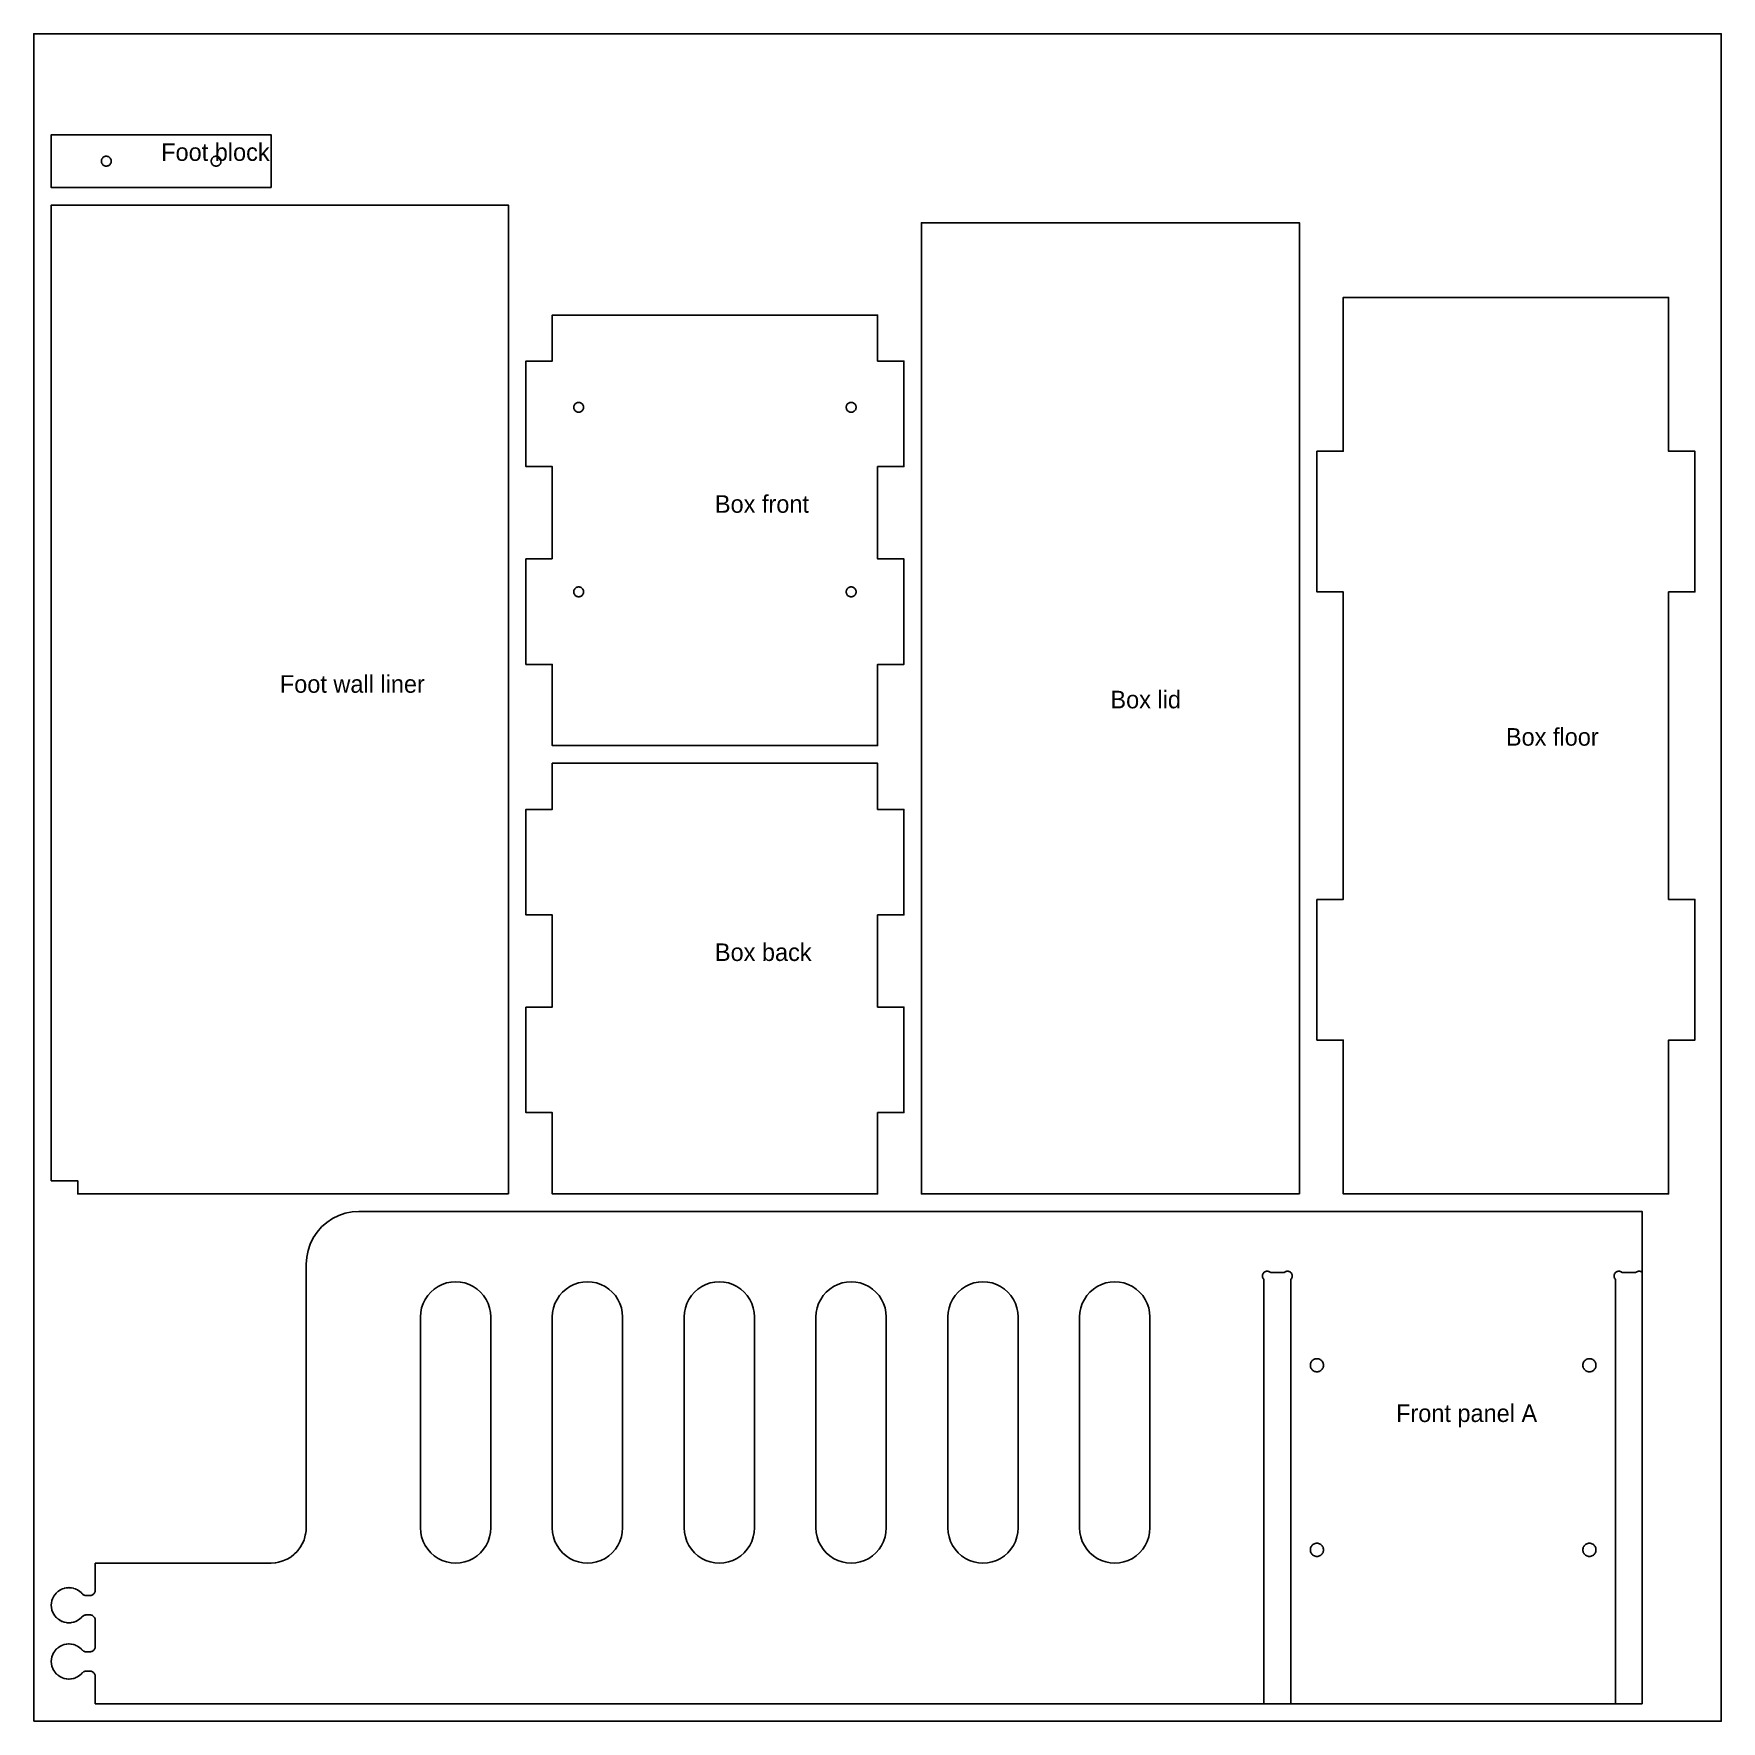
# Model space of a CAD drawing. Header units: inches. Extents: x 0 to 48, y 0 to 48.
import ezdxf

# ---------------------------------------------------------------- set-up
doc = ezdxf.new("R2010")
doc.units = ezdxf.units.IN
doc.header["$MEASUREMENT"] = 0
for name, color, linetype in [('CUT_INSIDE', 5, 'Continuous'), ('CUT_OUTSIDE', 1, 'Continuous'), ('LABEL', 3, 'Continuous'), ('POCKET_0.375', 4, 'Continuous'), ('POCKET_0.500', 4, 'Continuous'), ('SHEET', 8, 'Continuous')]:
    doc.layers.add(name, color=color, linetype=linetype)

msp = doc.modelspace()

# ---------------------------------------------------------------- linework, layer by layer
at = {"layer": 'CUT_INSIDE'}
for points in [[(2.062, 44.515), (2.081, 44.514), (2.099, 44.51), (2.116, 44.504), (2.133, 44.496), (2.148, 44.486), (2.161, 44.474), (2.174, 44.46), (2.184, 44.445), (2.192, 44.429), (2.198, 44.411), (2.201, 44.393), (2.202, 44.375), (2.201, 44.357), (2.198, 44.339), (2.192, 44.321), (2.184, 44.305), (2.174, 44.29), (2.161, 44.276), (2.148, 44.264), (2.133, 44.254), (2.116, 44.246), (2.099, 44.24), (2.081, 44.236), (2.062, 44.235), (2.044, 44.236), (2.026, 44.24), (2.009, 44.246), (1.992, 44.254), (1.977, 44.264), (1.964, 44.276), (1.951, 44.29), (1.941, 44.305), (1.933, 44.321), (1.927, 44.339), (1.924, 44.357), (1.923, 44.375), (1.924, 44.393), (1.927, 44.411), (1.933, 44.429), (1.941, 44.445), (1.951, 44.46), (1.964, 44.474), (1.977, 44.486), (1.992, 44.496), (2.009, 44.504), (2.026, 44.51), (2.044, 44.514)], [(5.188, 44.515), (5.206, 44.514), (5.224, 44.51), (5.241, 44.504), (5.258, 44.496), (5.273, 44.486), (5.286, 44.474), (5.299, 44.46), (5.309, 44.445), (5.317, 44.429), (5.323, 44.411), (5.326, 44.393), (5.328, 44.375), (5.326, 44.357), (5.323, 44.339), (5.317, 44.321), (5.309, 44.305), (5.299, 44.29), (5.286, 44.276), (5.273, 44.264), (5.258, 44.254), (5.241, 44.246), (5.224, 44.24), (5.206, 44.236), (5.188, 44.235), (5.169, 44.236), (5.151, 44.24), (5.134, 44.246), (5.117, 44.254), (5.102, 44.264), (5.089, 44.276), (5.076, 44.29), (5.066, 44.305), (5.058, 44.321), (5.052, 44.339), (5.049, 44.357), (5.047, 44.375), (5.049, 44.393), (5.052, 44.411), (5.058, 44.429), (5.066, 44.445), (5.076, 44.46), (5.089, 44.474), (5.102, 44.486), (5.117, 44.496), (5.134, 44.504), (5.151, 44.51), (5.169, 44.514)], [(15.639, 37.357), (15.635, 37.339), (15.629, 37.321), (15.621, 37.305), (15.611, 37.29), (15.599, 37.276), (15.585, 37.264), (15.57, 37.254), (15.554, 37.246), (15.536, 37.24), (15.518, 37.236), (15.5, 37.235), (15.482, 37.236), (15.464, 37.24), (15.446, 37.246), (15.43, 37.254), (15.415, 37.264), (15.401, 37.276), (15.389, 37.29), (15.379, 37.305), (15.371, 37.321), (15.365, 37.339), (15.361, 37.357), (15.36, 37.375), (15.361, 37.393), (15.365, 37.411), (15.371, 37.429), (15.379, 37.445), (15.389, 37.46), (15.401, 37.474), (15.415, 37.486), (15.43, 37.496), (15.446, 37.504), (15.464, 37.51), (15.482, 37.514), (15.5, 37.515), (15.518, 37.514), (15.536, 37.51), (15.554, 37.504), (15.57, 37.496), (15.585, 37.486), (15.599, 37.474), (15.611, 37.46), (15.621, 37.445), (15.629, 37.429), (15.635, 37.411), (15.639, 37.393), (15.64, 37.375)], [(23.389, 37.357), (23.385, 37.339), (23.379, 37.321), (23.371, 37.305), (23.361, 37.29), (23.349, 37.276), (23.335, 37.264), (23.32, 37.254), (23.304, 37.246), (23.286, 37.24), (23.268, 37.236), (23.25, 37.235), (23.232, 37.236), (23.214, 37.24), (23.196, 37.246), (23.18, 37.254), (23.165, 37.264), (23.151, 37.276), (23.139, 37.29), (23.129, 37.305), (23.121, 37.321), (23.115, 37.339), (23.111, 37.357), (23.11, 37.375), (23.111, 37.393), (23.115, 37.411), (23.121, 37.429), (23.129, 37.445), (23.139, 37.46), (23.151, 37.474), (23.165, 37.486), (23.18, 37.496), (23.196, 37.504), (23.214, 37.51), (23.232, 37.514), (23.25, 37.515), (23.268, 37.514), (23.286, 37.51), (23.304, 37.504), (23.32, 37.496), (23.335, 37.486), (23.349, 37.474), (23.361, 37.46), (23.371, 37.445), (23.379, 37.429), (23.385, 37.411), (23.389, 37.393), (23.39, 37.375)], [(15.639, 32.107), (15.635, 32.089), (15.629, 32.071), (15.621, 32.055), (15.611, 32.04), (15.599, 32.026), (15.585, 32.014), (15.57, 32.004), (15.554, 31.996), (15.536, 31.99), (15.518, 31.986), (15.5, 31.985), (15.482, 31.986), (15.464, 31.99), (15.446, 31.996), (15.43, 32.004), (15.415, 32.014), (15.401, 32.026), (15.389, 32.04), (15.379, 32.055), (15.371, 32.071), (15.365, 32.089), (15.361, 32.107), (15.36, 32.125), (15.361, 32.143), (15.365, 32.161), (15.371, 32.179), (15.379, 32.195), (15.389, 32.21), (15.401, 32.224), (15.415, 32.236), (15.43, 32.246), (15.446, 32.254), (15.464, 32.26), (15.482, 32.264), (15.5, 32.265), (15.518, 32.264), (15.536, 32.26), (15.554, 32.254), (15.57, 32.246), (15.585, 32.236), (15.599, 32.224), (15.611, 32.21), (15.621, 32.195), (15.629, 32.179), (15.635, 32.161), (15.639, 32.143), (15.64, 32.125)], [(23.389, 32.107), (23.385, 32.089), (23.379, 32.071), (23.371, 32.055), (23.361, 32.04), (23.349, 32.026), (23.335, 32.014), (23.32, 32.004), (23.304, 31.996), (23.286, 31.99), (23.268, 31.986), (23.25, 31.985), (23.232, 31.986), (23.214, 31.99), (23.196, 31.996), (23.18, 32.004), (23.165, 32.014), (23.151, 32.026), (23.139, 32.04), (23.129, 32.055), (23.121, 32.071), (23.115, 32.089), (23.111, 32.107), (23.11, 32.125), (23.111, 32.143), (23.115, 32.161), (23.121, 32.179), (23.129, 32.195), (23.139, 32.21), (23.151, 32.224), (23.165, 32.236), (23.18, 32.246), (23.196, 32.254), (23.214, 32.26), (23.232, 32.264), (23.25, 32.265), (23.268, 32.264), (23.286, 32.26), (23.304, 32.254), (23.32, 32.246), (23.335, 32.236), (23.349, 32.224), (23.361, 32.21), (23.371, 32.195), (23.379, 32.179), (23.385, 32.161), (23.389, 32.143), (23.39, 32.125)], [(12.966, 5.241), (12.924, 5.117), (12.866, 5), (12.793, 4.891), (12.707, 4.793), (12.608, 4.707), (12.5, 4.634), (12.382, 4.576), (12.258, 4.534), (12.13, 4.509), (12, 4.5), (11.869, 4.509), (11.741, 4.534), (11.617, 4.576), (11.5, 4.634), (11.391, 4.707), (11.293, 4.793), (11.206, 4.891), (11.134, 5), (11.076, 5.117), (11.034, 5.241), (11.008, 5.369), (11, 5.5), (11, 11.5), (11.008, 11.631), (11.034, 11.759), (11.076, 11.883), (11.134, 12), (11.206, 12.109), (11.293, 12.207), (11.391, 12.293), (11.5, 12.366), (11.617, 12.424), (11.741, 12.466), (11.869, 12.491), (12, 12.5), (12.13, 12.491), (12.258, 12.466), (12.382, 12.424), (12.5, 12.366), (12.608, 12.293), (12.707, 12.207), (12.793, 12.109), (12.866, 12), (12.924, 11.883), (12.966, 11.759), (12.991, 11.631), (13, 11.5), (13, 5.5), (12.991, 5.369)], [(16.716, 5.241), (16.674, 5.117), (16.616, 5), (16.543, 4.891), (16.457, 4.793), (16.358, 4.707), (16.25, 4.634), (16.132, 4.576), (16.008, 4.534), (15.88, 4.509), (15.75, 4.5), (15.619, 4.509), (15.491, 4.534), (15.367, 4.576), (15.25, 4.634), (15.141, 4.707), (15.043, 4.793), (14.956, 4.891), (14.884, 5), (14.826, 5.117), (14.784, 5.241), (14.758, 5.369), (14.75, 5.5), (14.75, 11.5), (14.758, 11.631), (14.784, 11.759), (14.826, 11.883), (14.884, 12), (14.956, 12.109), (15.043, 12.207), (15.141, 12.293), (15.25, 12.366), (15.367, 12.424), (15.491, 12.466), (15.619, 12.491), (15.75, 12.5), (15.88, 12.491), (16.008, 12.466), (16.132, 12.424), (16.25, 12.366), (16.358, 12.293), (16.457, 12.207), (16.543, 12.109), (16.616, 12), (16.674, 11.883), (16.716, 11.759), (16.741, 11.631), (16.75, 11.5), (16.75, 5.5), (16.741, 5.369)], [(20.424, 5.117), (20.366, 5), (20.293, 4.891), (20.207, 4.793), (20.108, 4.707), (20, 4.634), (19.882, 4.576), (19.758, 4.534), (19.63, 4.509), (19.5, 4.5), (19.369, 4.509), (19.241, 4.534), (19.117, 4.576), (19, 4.634), (18.891, 4.707), (18.793, 4.793), (18.706, 4.891), (18.634, 5), (18.576, 5.117), (18.534, 5.241), (18.508, 5.369), (18.5, 5.5), (18.5, 11.5), (18.508, 11.631), (18.534, 11.759), (18.576, 11.883), (18.634, 12), (18.706, 12.109), (18.793, 12.207), (18.891, 12.293), (19, 12.366), (19.117, 12.424), (19.241, 12.466), (19.369, 12.491), (19.5, 12.5), (19.63, 12.491), (19.758, 12.466), (19.882, 12.424), (20, 12.366), (20.108, 12.293), (20.207, 12.207), (20.293, 12.109), (20.366, 12), (20.424, 11.883), (20.466, 11.759), (20.491, 11.631), (20.5, 11.5), (20.5, 5.5), (20.491, 5.369), (20.466, 5.241)], [(24.216, 5.241), (24.174, 5.117), (24.116, 5), (24.043, 4.891), (23.957, 4.793), (23.858, 4.707), (23.75, 4.634), (23.632, 4.576), (23.508, 4.534), (23.38, 4.509), (23.25, 4.5), (23.119, 4.509), (22.991, 4.534), (22.867, 4.576), (22.75, 4.634), (22.641, 4.707), (22.543, 4.793), (22.456, 4.891), (22.384, 5), (22.326, 5.117), (22.284, 5.241), (22.258, 5.369), (22.25, 5.5), (22.25, 11.5), (22.258, 11.631), (22.284, 11.759), (22.326, 11.883), (22.384, 12), (22.456, 12.109), (22.543, 12.207), (22.641, 12.293), (22.75, 12.366), (22.867, 12.424), (22.991, 12.466), (23.119, 12.491), (23.25, 12.5), (23.38, 12.491), (23.508, 12.466), (23.632, 12.424), (23.75, 12.366), (23.858, 12.293), (23.957, 12.207), (24.043, 12.109), (24.116, 12), (24.174, 11.883), (24.216, 11.759), (24.241, 11.631), (24.25, 11.5), (24.25, 5.5), (24.241, 5.369)], [(27.966, 5.241), (27.924, 5.117), (27.866, 5), (27.793, 4.891), (27.707, 4.793), (27.608, 4.707), (27.5, 4.634), (27.382, 4.576), (27.258, 4.534), (27.13, 4.509), (27, 4.5), (26.869, 4.509), (26.741, 4.534), (26.617, 4.576), (26.5, 4.634), (26.391, 4.707), (26.293, 4.793), (26.206, 4.891), (26.134, 5), (26.076, 5.117), (26.034, 5.241), (26.008, 5.369), (26, 5.5), (26, 11.5), (26.008, 11.631), (26.034, 11.759), (26.076, 11.883), (26.134, 12), (26.206, 12.109), (26.293, 12.207), (26.391, 12.293), (26.5, 12.366), (26.617, 12.424), (26.741, 12.466), (26.869, 12.491), (27, 12.5), (27.13, 12.491), (27.258, 12.466), (27.382, 12.424), (27.5, 12.366), (27.608, 12.293), (27.707, 12.207), (27.793, 12.109), (27.866, 12), (27.924, 11.883), (27.966, 11.759), (27.991, 11.631), (28, 11.5), (28, 5.5), (27.991, 5.369)], [(31.674, 5.117), (31.616, 5), (31.543, 4.891), (31.457, 4.793), (31.358, 4.707), (31.25, 4.634), (31.132, 4.576), (31.008, 4.534), (30.88, 4.509), (30.75, 4.5), (30.619, 4.509), (30.491, 4.534), (30.367, 4.576), (30.25, 4.634), (30.141, 4.707), (30.043, 4.793), (29.956, 4.891), (29.884, 5), (29.826, 5.117), (29.784, 5.241), (29.758, 5.369), (29.75, 5.5), (29.75, 11.5), (29.758, 11.631), (29.784, 11.759), (29.826, 11.883), (29.884, 12), (29.956, 12.109), (30.043, 12.207), (30.141, 12.293), (30.25, 12.366), (30.367, 12.424), (30.491, 12.466), (30.619, 12.491), (30.75, 12.5), (30.88, 12.491), (31.008, 12.466), (31.132, 12.424), (31.25, 12.366), (31.358, 12.293), (31.457, 12.207), (31.543, 12.109), (31.616, 12), (31.674, 11.883), (31.716, 11.759), (31.741, 11.631), (31.75, 11.5), (31.75, 5.5), (31.741, 5.369), (31.716, 5.241)]]:
    msp.add_lwpolyline(points, close=True, dxfattribs=at)
at = {"layer": 'CUT_OUTSIDE'}
for points in [[(6.75, 43.625), (6.75, 45.125), (0.5, 45.125), (0.5, 43.625)], [(13.5, 15), (13.5, 15.375), (13.5, 15.385), (13.5, 43.125), (0.5, 43.125), (0.5, 15.375), (1.25, 15.375), (1.25, 15)], [(36, 15), (36, 42.625), (25.25, 42.625), (25.25, 15)], [(36.5, 23.375), (36.5, 19.375), (37.25, 19.375), (37.25, 15), (46.5, 15), (46.5, 19.375), (47.25, 19.375), (47.25, 23.375), (46.5, 23.375), (46.5, 32.125), (47.25, 32.125), (47.25, 36.125), (46.5, 36.125), (46.5, 40.5), (37.25, 40.5), (37.25, 36.125), (36.5, 36.125), (36.5, 32.125), (37.25, 32.125), (37.25, 23.375)], [(14.75, 33.062), (14, 33.062), (14, 30.062), (14.75, 30.062), (14.75, 27.75), (24, 27.75), (24, 30.062), (24.75, 30.062), (24.75, 33.062), (24, 33.062), (24, 35.688), (24.75, 35.688), (24.75, 38.688), (24, 38.688), (24, 40), (14.75, 40), (14.75, 38.688), (14, 38.688), (14, 35.688), (14.75, 35.688)], [(14, 20.312), (14, 17.312), (14.75, 17.312), (14.75, 15), (24, 15), (24, 17.312), (24.75, 17.312), (24.75, 20.312), (24, 20.312), (24, 22.938), (24.75, 22.938), (24.75, 25.938), (24, 25.938), (24, 27.25), (14.75, 27.25), (14.75, 25.938), (14, 25.938), (14, 22.938), (14.75, 22.938), (14.75, 20.312)], [(1.75, 4.5), (1.75, 4.495), (1.75, 3.73), (1.748, 3.71), (1.744, 3.69), (1.738, 3.671), (1.729, 3.652), (1.718, 3.636), (1.704, 3.62), (1.689, 3.607), (1.672, 3.596), (1.654, 3.587), (1.635, 3.58), (1.615, 3.576), (1.595, 3.575), (1.498, 3.575), (1.489, 3.575), (1.483, 3.576), (1.465, 3.578), (1.446, 3.582), (1.429, 3.589), (1.412, 3.598), (1.396, 3.609), (1.382, 3.621), (1.38, 3.624), (1.373, 3.631), (1.358, 3.648), (1.357, 3.649), (1.356, 3.65), (1.355, 3.652), (1.351, 3.655), (1.35, 3.657), (1.349, 3.657), (1.347, 3.659), (1.31, 3.691), (1.308, 3.693), (1.308, 3.694), (1.306, 3.695), (1.302, 3.698), (1.3, 3.699), (1.299, 3.7), (1.297, 3.701), (1.256, 3.729), (1.254, 3.73), (1.254, 3.73), (1.251, 3.732), (1.248, 3.734), (1.245, 3.735), (1.245, 3.735), (1.243, 3.737), (1.198, 3.758), (1.196, 3.759), (1.195, 3.76), (1.193, 3.761), (1.189, 3.762), (1.187, 3.763), (1.186, 3.764), (1.183, 3.765), (1.137, 3.78), (1.134, 3.781), (1.134, 3.781), (1.131, 3.782), (1.127, 3.783), (1.124, 3.784), (1.124, 3.784), (1.121, 3.785), (1.073, 3.794), (1.07, 3.795), (1.07, 3.795), (1.067, 3.795), (1.063, 3.796), (1.06, 3.796), (1.059, 3.796), (1.057, 3.796), (1.008, 3.799), (1.005, 3.8), (1.004, 3.8), (1.002, 3.8), (0.998, 3.8), (0.995, 3.8), (0.994, 3.8), (0.992, 3.799), (0.942, 3.796), (0.94, 3.796), (0.939, 3.796), (0.937, 3.796), (0.932, 3.795), (0.93, 3.795), (0.929, 3.795), (0.927, 3.794), (0.878, 3.785), (0.876, 3.784), (0.875, 3.784), (0.872, 3.783), (0.868, 3.782), (0.866, 3.781), (0.865, 3.781), (0.863, 3.78), (0.816, 3.765), (0.813, 3.764), (0.813, 3.763), (0.81, 3.762), (0.806, 3.761), (0.804, 3.76), (0.803, 3.759), (0.801, 3.758), (0.757, 3.737), (0.755, 3.735), (0.754, 3.735), (0.752, 3.734), (0.748, 3.732), (0.746, 3.73), (0.745, 3.73), (0.743, 3.729), (0.702, 3.701), (0.7, 3.7), (0.699, 3.699), (0.697, 3.698), (0.694, 3.695), (0.692, 3.694), (0.691, 3.693), (0.689, 3.691), (0.652, 3.659), (0.65, 3.657), (0.65, 3.657), (0.648, 3.655), (0.645, 3.652), (0.643, 3.65), (0.643, 3.649), (0.641, 3.648), (0.608, 3.61), (0.607, 3.608), (0.606, 3.608), (0.605, 3.606), (0.602, 3.602), (0.6, 3.6), (0.6, 3.6), (0.599, 3.598), (0.571, 3.557), (0.57, 3.555), (0.569, 3.554), (0.568, 3.552), (0.566, 3.548), (0.565, 3.546), (0.564, 3.545), (0.563, 3.543), (0.541, 3.498), (0.54, 3.496), (0.54, 3.496), (0.539, 3.493), (0.537, 3.489), (0.536, 3.487), (0.536, 3.486), (0.535, 3.484), (0.519, 3.437), (0.518, 3.435), (0.518, 3.434), (0.518, 3.431), (0.516, 3.427), (0.516, 3.425), (0.516, 3.424), (0.515, 3.422), (0.506, 3.373), (0.505, 3.371), (0.505, 3.37), (0.505, 3.367), (0.504, 3.363), (0.504, 3.361), (0.504, 3.36), (0.503, 3.357), (0.5, 3.308), (0.5, 3.305), (0.5, 3.305), (0.5, 3.302), (0.5, 3.298), (0.5, 3.295), (0.5, 3.295), (0.5, 3.292), (0.503, 3.243), (0.504, 3.24), (0.504, 3.239), (0.504, 3.237), (0.505, 3.233), (0.505, 3.23), (0.505, 3.229), (0.506, 3.227), (0.515, 3.178), (0.516, 3.176), (0.516, 3.175), (0.516, 3.173), (0.518, 3.169), (0.518, 3.166), (0.518, 3.165), (0.519, 3.163), (0.535, 3.116), (0.536, 3.114), (0.536, 3.113), (0.537, 3.111), (0.539, 3.107), (0.54, 3.104), (0.54, 3.104), (0.541, 3.102), (0.563, 3.057), (0.564, 3.055), (0.565, 3.054), (0.566, 3.052), (0.568, 3.048), (0.569, 3.046), (0.57, 3.045), (0.571, 3.043), (0.599, 3.002), (0.6, 3), (0.6, 3), (0.602, 2.998), (0.605, 2.994), (0.606, 2.992), (0.607, 2.992), (0.608, 2.99), (0.641, 2.952), (0.643, 2.951), (0.643, 2.95), (0.645, 2.948), (0.648, 2.945), (0.65, 2.943), (0.65, 2.943), (0.652, 2.941), (0.689, 2.909), (0.691, 2.907), (0.692, 2.906), (0.694, 2.905), (0.697, 2.902), (0.699, 2.901), (0.7, 2.9), (0.702, 2.899), (0.743, 2.871), (0.745, 2.87), (0.746, 2.87), (0.748, 2.868), (0.752, 2.866), (0.754, 2.865), (0.755, 2.865), (0.757, 2.863), (0.801, 2.842), (0.803, 2.841), (0.804, 2.84), (0.806, 2.839), (0.81, 2.838), (0.813, 2.837), (0.813, 2.836), (0.816, 2.835), (0.863, 2.82), (0.865, 2.819), (0.866, 2.819), (0.868, 2.818), (0.872, 2.817), (0.875, 2.816), (0.876, 2.816), (0.878, 2.815), (0.927, 2.806), (0.929, 2.805), (0.93, 2.805), (0.932, 2.805), (0.937, 2.804), (0.939, 2.804), (0.94, 2.804), (0.942, 2.804), (0.992, 2.801), (0.994, 2.8), (0.995, 2.8), (0.998, 2.8), (1.002, 2.8), (1.004, 2.8), (1.005, 2.8), (1.008, 2.801), (1.057, 2.804), (1.059, 2.804), (1.06, 2.804), (1.063, 2.804), (1.067, 2.805), (1.07, 2.805), (1.07, 2.805), (1.073, 2.806), (1.121, 2.815), (1.124, 2.816), (1.124, 2.816), (1.127, 2.817), (1.131, 2.818), (1.134, 2.819), (1.134, 2.819), (1.137, 2.82), (1.183, 2.835), (1.186, 2.836), (1.187, 2.837), (1.189, 2.838), (1.193, 2.839), (1.195, 2.84), (1.196, 2.841), (1.198, 2.842), (1.243, 2.863), (1.245, 2.865), (1.245, 2.865), (1.248, 2.866), (1.251, 2.868), (1.254, 2.87), (1.254, 2.87), (1.256, 2.871), (1.297, 2.899), (1.299, 2.9), (1.3, 2.901), (1.302, 2.902), (1.306, 2.905), (1.308, 2.906), (1.308, 2.907), (1.31, 2.909), (1.347, 2.941), (1.349, 2.943), (1.35, 2.943), (1.351, 2.945), (1.355, 2.948), (1.356, 2.95), (1.357, 2.951), (1.358, 2.952), (1.372, 2.968), (1.378, 2.975), (1.382, 2.979), (1.396, 2.991), (1.412, 3.002), (1.428, 3.011), (1.446, 3.018), (1.464, 3.022), (1.483, 3.024), (1.487, 3.025), (1.496, 3.025), (1.595, 3.025), (1.615, 3.024), (1.635, 3.02), (1.654, 3.013), (1.672, 3.004), (1.689, 2.993), (1.704, 2.98), (1.718, 2.964), (1.729, 2.947), (1.738, 2.929), (1.744, 2.91), (1.748, 2.89), (1.75, 2.87), (1.75, 2.13), (1.748, 2.11), (1.744, 2.09), (1.738, 2.071), (1.729, 2.053), (1.718, 2.036), (1.704, 2.02), (1.689, 2.007), (1.672, 1.996), (1.654, 1.987), (1.635, 1.98), (1.615, 1.976), (1.595, 1.975), (1.497, 1.975), (1.488, 1.975), (1.483, 1.976), (1.464, 1.978), (1.446, 1.982), (1.428, 1.989), (1.412, 1.998), (1.396, 2.009), (1.382, 2.021), (1.38, 2.024), (1.373, 2.031), (1.358, 2.048), (1.357, 2.049), (1.356, 2.05), (1.355, 2.052), (1.351, 2.055), (1.35, 2.057), (1.349, 2.057), (1.347, 2.059), (1.31, 2.091), (1.308, 2.093), (1.308, 2.094), (1.306, 2.095), (1.302, 2.098), (1.3, 2.099), (1.299, 2.1), (1.297, 2.101), (1.256, 2.129), (1.254, 2.13), (1.254, 2.13), (1.251, 2.132), (1.248, 2.134), (1.245, 2.135), (1.245, 2.135), (1.243, 2.137), (1.198, 2.158), (1.196, 2.159), (1.195, 2.16), (1.193, 2.161), (1.189, 2.162), (1.187, 2.163), (1.186, 2.164), (1.183, 2.165), (1.137, 2.18), (1.134, 2.181), (1.134, 2.181), (1.131, 2.182), (1.127, 2.183), (1.124, 2.184), (1.124, 2.184), (1.121, 2.185), (1.073, 2.194), (1.07, 2.195), (1.07, 2.195), (1.067, 2.195), (1.063, 2.196), (1.06, 2.196), (1.059, 2.196), (1.057, 2.196), (1.008, 2.199), (1.005, 2.2), (1.004, 2.2), (1.002, 2.2), (0.998, 2.2), (0.995, 2.2), (0.994, 2.2), (0.992, 2.199), (0.942, 2.196), (0.94, 2.196), (0.939, 2.196), (0.937, 2.196), (0.932, 2.195), (0.93, 2.195), (0.929, 2.195), (0.927, 2.194), (0.878, 2.185), (0.876, 2.184), (0.875, 2.184), (0.872, 2.183), (0.868, 2.182), (0.866, 2.181), (0.865, 2.181), (0.863, 2.18), (0.816, 2.165), (0.813, 2.164), (0.813, 2.163), (0.81, 2.162), (0.806, 2.161), (0.804, 2.16), (0.803, 2.159), (0.801, 2.158), (0.757, 2.137), (0.755, 2.135), (0.754, 2.135), (0.752, 2.134), (0.748, 2.132), (0.746, 2.13), (0.745, 2.13), (0.743, 2.129), (0.702, 2.101), (0.7, 2.1), (0.699, 2.099), (0.697, 2.098), (0.694, 2.095), (0.692, 2.094), (0.691, 2.093), (0.689, 2.091), (0.652, 2.059), (0.65, 2.057), (0.65, 2.057), (0.648, 2.055), (0.645, 2.052), (0.643, 2.05), (0.643, 2.049), (0.641, 2.048), (0.608, 2.01), (0.607, 2.008), (0.606, 2.008), (0.605, 2.006), (0.602, 2.002), (0.6, 2), (0.6, 2), (0.599, 1.998), (0.571, 1.957), (0.57, 1.955), (0.569, 1.954), (0.568, 1.952), (0.566, 1.948), (0.565, 1.946), (0.564, 1.945), (0.563, 1.943), (0.541, 1.898), (0.54, 1.896), (0.54, 1.896), (0.539, 1.893), (0.537, 1.889), (0.536, 1.887), (0.536, 1.886), (0.535, 1.884), (0.519, 1.837), (0.518, 1.835), (0.518, 1.834), (0.518, 1.831), (0.516, 1.827), (0.516, 1.825), (0.516, 1.824), (0.515, 1.822), (0.506, 1.773), (0.505, 1.771), (0.505, 1.77), (0.505, 1.767), (0.504, 1.763), (0.504, 1.761), (0.504, 1.76), (0.503, 1.757), (0.5, 1.708), (0.5, 1.705), (0.5, 1.705), (0.5, 1.702), (0.5, 1.698), (0.5, 1.695), (0.5, 1.695), (0.5, 1.692), (0.503, 1.643), (0.504, 1.64), (0.504, 1.639), (0.504, 1.637), (0.505, 1.633), (0.505, 1.63), (0.505, 1.629), (0.506, 1.627), (0.515, 1.578), (0.516, 1.576), (0.516, 1.575), (0.516, 1.573), (0.518, 1.569), (0.518, 1.566), (0.518, 1.565), (0.519, 1.563), (0.535, 1.516), (0.536, 1.514), (0.536, 1.513), (0.537, 1.511), (0.539, 1.507), (0.54, 1.504), (0.54, 1.504), (0.541, 1.502), (0.563, 1.457), (0.564, 1.455), (0.565, 1.454), (0.566, 1.452), (0.568, 1.448), (0.569, 1.446), (0.57, 1.445), (0.571, 1.443), (0.599, 1.402), (0.6, 1.4), (0.6, 1.4), (0.602, 1.398), (0.605, 1.394), (0.606, 1.392), (0.607, 1.392), (0.608, 1.39), (0.641, 1.352), (0.643, 1.351), (0.643, 1.35), (0.645, 1.348), (0.648, 1.345), (0.65, 1.343), (0.65, 1.343), (0.652, 1.341), (0.689, 1.309), (0.691, 1.307), (0.692, 1.306), (0.694, 1.305), (0.697, 1.302), (0.699, 1.301), (0.7, 1.3), (0.702, 1.299), (0.743, 1.271), (0.745, 1.27), (0.746, 1.27), (0.748, 1.268), (0.752, 1.266), (0.754, 1.265), (0.755, 1.265), (0.757, 1.263), (0.801, 1.242), (0.803, 1.241), (0.804, 1.24), (0.806, 1.239), (0.81, 1.238), (0.813, 1.237), (0.813, 1.236), (0.816, 1.235), (0.863, 1.22), (0.865, 1.219), (0.866, 1.219), (0.868, 1.218), (0.872, 1.217), (0.875, 1.216), (0.876, 1.216), (0.878, 1.215), (0.927, 1.206), (0.929, 1.205), (0.93, 1.205), (0.932, 1.205), (0.937, 1.204), (0.939, 1.204), (0.94, 1.204), (0.942, 1.204), (0.992, 1.201), (0.994, 1.2), (0.995, 1.2), (0.998, 1.2), (1.002, 1.2), (1.004, 1.2), (1.005, 1.2), (1.008, 1.201), (1.057, 1.204), (1.059, 1.204), (1.06, 1.204), (1.063, 1.204), (1.067, 1.205), (1.07, 1.205), (1.07, 1.205), (1.073, 1.206), (1.121, 1.215), (1.124, 1.216), (1.124, 1.216), (1.127, 1.217), (1.131, 1.218), (1.134, 1.219), (1.134, 1.219), (1.137, 1.22), (1.183, 1.235), (1.186, 1.236), (1.187, 1.237), (1.189, 1.238), (1.193, 1.239), (1.195, 1.24), (1.196, 1.241), (1.198, 1.242), (1.243, 1.263), (1.245, 1.265), (1.245, 1.265), (1.248, 1.266), (1.251, 1.268), (1.254, 1.27), (1.254, 1.27), (1.256, 1.271), (1.297, 1.299), (1.299, 1.3), (1.3, 1.301), (1.302, 1.302), (1.306, 1.305), (1.308, 1.306), (1.308, 1.307), (1.31, 1.309), (1.347, 1.341), (1.349, 1.343), (1.35, 1.343), (1.351, 1.345), (1.355, 1.348), (1.356, 1.35), (1.357, 1.351), (1.358, 1.352), (1.372, 1.368), (1.378, 1.375), (1.382, 1.379), (1.396, 1.391), (1.412, 1.402), (1.428, 1.411), (1.446, 1.418), (1.464, 1.422), (1.483, 1.424), (1.487, 1.425), (1.496, 1.425), (1.595, 1.425), (1.615, 1.424), (1.635, 1.42), (1.654, 1.413), (1.672, 1.404), (1.689, 1.393), (1.704, 1.38), (1.718, 1.364), (1.729, 1.347), (1.738, 1.329), (1.744, 1.31), (1.748, 1.29), (1.75, 1.27), (1.75, 0.505), (1.75, 0.5), (1.755, 0.5), (2.75, 0.5), (45.75, 0.5), (45.75, 14.5), (11.75, 14.5), (9.25, 14.5), (9.054, 14.487), (8.861, 14.449), (8.676, 14.386), (8.5, 14.299), (8.337, 14.19), (8.189, 14.061), (8.06, 13.913), (7.951, 13.75), (7.864, 13.574), (7.801, 13.388), (7.763, 13.196), (7.75, 13), (7.75, 5.525), (7.748, 5.476), (7.744, 5.418), (7.732, 5.321), (7.725, 5.289), (7.7, 5.195), (7.689, 5.164), (7.652, 5.073), (7.637, 5.044), (7.588, 4.959), (7.57, 4.932), (7.511, 4.854), (7.489, 4.83), (7.42, 4.761), (7.395, 4.739), (7.318, 4.679), (7.29, 4.661), (7.206, 4.612), (7.176, 4.598), (7.086, 4.56), (7.055, 4.55), (6.96, 4.524), (6.928, 4.518), (6.867, 4.51), (6.887, 4.51), (6.88, 4.509), (6.75, 4.5), (2.75, 4.5), (1.755, 4.5)]]:
    msp.add_lwpolyline(points, close=True, dxfattribs=at)
at = {"layer": 'POCKET_0.375'}
for points in [[(35.76, 12.569), (35.771, 12.582), (35.781, 12.597), (35.789, 12.613), (35.795, 12.63), (35.798, 12.647), (35.799, 12.665), (35.798, 12.682), (35.795, 12.699), (35.789, 12.716), (35.781, 12.732), (35.771, 12.747), (35.76, 12.76), (35.746, 12.772), (35.732, 12.781), (35.716, 12.789), (35.699, 12.795), (35.682, 12.798), (35.664, 12.8), (35.647, 12.798), (35.629, 12.795), (35.613, 12.789), (35.597, 12.781), (35.582, 12.772), (35.569, 12.76), (35.181, 12.76), (35.167, 12.772), (35.153, 12.781), (35.137, 12.789), (35.12, 12.795), (35.103, 12.798), (35.085, 12.8), (35.068, 12.798), (35.05, 12.795), (35.033, 12.789), (35.018, 12.781), (35.003, 12.772), (34.99, 12.76), (34.978, 12.747), (34.968, 12.732), (34.96, 12.716), (34.955, 12.699), (34.951, 12.682), (34.95, 12.665), (34.951, 12.647), (34.955, 12.63), (34.96, 12.613), (34.968, 12.597), (34.978, 12.582), (34.99, 12.569), (34.99, 0.5), (35.76, 0.5)], [(45.746, 12.772), (45.732, 12.781), (45.716, 12.789), (45.699, 12.795), (45.682, 12.798), (45.664, 12.8), (45.647, 12.798), (45.629, 12.795), (45.613, 12.789), (45.597, 12.781), (45.582, 12.772), (45.569, 12.76), (45.181, 12.76), (45.167, 12.772), (45.153, 12.781), (45.137, 12.789), (45.12, 12.795), (45.103, 12.798), (45.085, 12.8), (45.068, 12.798), (45.05, 12.795), (45.033, 12.789), (45.018, 12.781), (45.003, 12.772), (44.99, 12.76), (44.978, 12.747), (44.968, 12.732), (44.96, 12.716), (44.955, 12.699), (44.951, 12.682), (44.95, 12.665), (44.951, 12.647), (44.955, 12.63), (44.96, 12.613), (44.968, 12.597), (44.978, 12.582), (44.99, 12.569), (44.99, 0.5), (45.75, 0.5), (45.75, 12.769)]]:
    msp.add_lwpolyline(points, close=True, dxfattribs=at)
at = {"layer": 'POCKET_0.500'}
for points in [[(36.312, 10.125), (36.314, 10.101), (36.319, 10.076), (36.326, 10.053), (36.337, 10.031), (36.351, 10.011), (36.367, 9.992), (36.386, 9.976), (36.406, 9.963), (36.428, 9.952), (36.451, 9.944), (36.475, 9.939), (36.5, 9.938), (36.524, 9.939), (36.548, 9.944), (36.571, 9.952), (36.593, 9.963), (36.614, 9.976), (36.632, 9.992), (36.648, 10.011), (36.662, 10.031), (36.673, 10.053), (36.681, 10.076), (36.686, 10.101), (36.687, 10.125), (36.686, 10.149), (36.681, 10.174), (36.673, 10.197), (36.662, 10.219), (36.648, 10.239), (36.632, 10.258), (36.614, 10.274), (36.593, 10.287), (36.571, 10.298), (36.548, 10.306), (36.524, 10.311), (36.5, 10.312), (36.475, 10.311), (36.451, 10.306), (36.428, 10.298), (36.406, 10.287), (36.386, 10.274), (36.367, 10.258), (36.351, 10.239), (36.337, 10.219), (36.326, 10.197), (36.319, 10.174), (36.314, 10.149)], [(44.062, 10.125), (44.064, 10.101), (44.069, 10.076), (44.076, 10.053), (44.087, 10.031), (44.101, 10.011), (44.117, 9.992), (44.136, 9.976), (44.156, 9.963), (44.178, 9.952), (44.201, 9.944), (44.225, 9.939), (44.25, 9.938), (44.274, 9.939), (44.298, 9.944), (44.321, 9.952), (44.343, 9.963), (44.364, 9.976), (44.382, 9.992), (44.398, 10.011), (44.412, 10.031), (44.423, 10.053), (44.431, 10.076), (44.436, 10.101), (44.437, 10.125), (44.436, 10.149), (44.431, 10.174), (44.423, 10.197), (44.412, 10.219), (44.398, 10.239), (44.382, 10.258), (44.364, 10.274), (44.343, 10.287), (44.321, 10.298), (44.298, 10.306), (44.274, 10.311), (44.25, 10.312), (44.225, 10.311), (44.201, 10.306), (44.178, 10.298), (44.156, 10.287), (44.136, 10.274), (44.117, 10.258), (44.101, 10.239), (44.087, 10.219), (44.076, 10.197), (44.069, 10.174), (44.064, 10.149)], [(36.312, 4.875), (36.314, 4.851), (36.319, 4.826), (36.326, 4.803), (36.337, 4.781), (36.351, 4.761), (36.367, 4.742), (36.386, 4.726), (36.406, 4.713), (36.428, 4.702), (36.451, 4.694), (36.475, 4.689), (36.5, 4.688), (36.524, 4.689), (36.548, 4.694), (36.571, 4.702), (36.593, 4.713), (36.614, 4.726), (36.632, 4.742), (36.648, 4.761), (36.662, 4.781), (36.673, 4.803), (36.681, 4.826), (36.686, 4.851), (36.687, 4.875), (36.686, 4.899), (36.681, 4.924), (36.673, 4.947), (36.662, 4.969), (36.648, 4.989), (36.632, 5.008), (36.614, 5.024), (36.593, 5.037), (36.571, 5.048), (36.548, 5.056), (36.524, 5.061), (36.5, 5.062), (36.475, 5.061), (36.451, 5.056), (36.428, 5.048), (36.406, 5.037), (36.386, 5.024), (36.367, 5.008), (36.351, 4.989), (36.337, 4.969), (36.326, 4.947), (36.319, 4.924), (36.314, 4.899)], [(44.062, 4.875), (44.064, 4.851), (44.069, 4.826), (44.076, 4.803), (44.087, 4.781), (44.101, 4.761), (44.117, 4.742), (44.136, 4.726), (44.156, 4.713), (44.178, 4.702), (44.201, 4.694), (44.225, 4.689), (44.25, 4.688), (44.274, 4.689), (44.298, 4.694), (44.321, 4.702), (44.343, 4.713), (44.364, 4.726), (44.382, 4.742), (44.398, 4.761), (44.412, 4.781), (44.423, 4.803), (44.431, 4.826), (44.436, 4.851), (44.437, 4.875), (44.436, 4.899), (44.431, 4.924), (44.423, 4.947), (44.412, 4.969), (44.398, 4.989), (44.382, 5.008), (44.364, 5.024), (44.343, 5.037), (44.321, 5.048), (44.298, 5.056), (44.274, 5.061), (44.25, 5.062), (44.225, 5.061), (44.201, 5.056), (44.178, 5.048), (44.156, 5.037), (44.136, 5.024), (44.117, 5.008), (44.101, 4.989), (44.087, 4.969), (44.076, 4.947), (44.069, 4.924), (44.064, 4.899)]]:
    msp.add_lwpolyline(points, close=True, dxfattribs=at)
at = {"layer": 'SHEET'}
msp.add_lwpolyline([(0, 0), (48, 0), (48, 48), (0, 48)], close=True, dxfattribs=at)

# ---------------------------------------------------------------- texts
at = {"layer": 'LABEL'}
for s, p in [('Foot block', (3.625, 44.384)), ('Box front', (19.375, 34.375)), ('Foot wall liner', (7, 29.255)), ('Box lid', (30.625, 28.812)), ('Box floor', (41.875, 27.75)), ('Box back', (19.375, 21.625)), ('Front panel A', (38.75, 8.512))]:
    msp.add_text(s, height=0.5, dxfattribs=at).set_placement(p)

doc.saveas('drawing.dxf')
